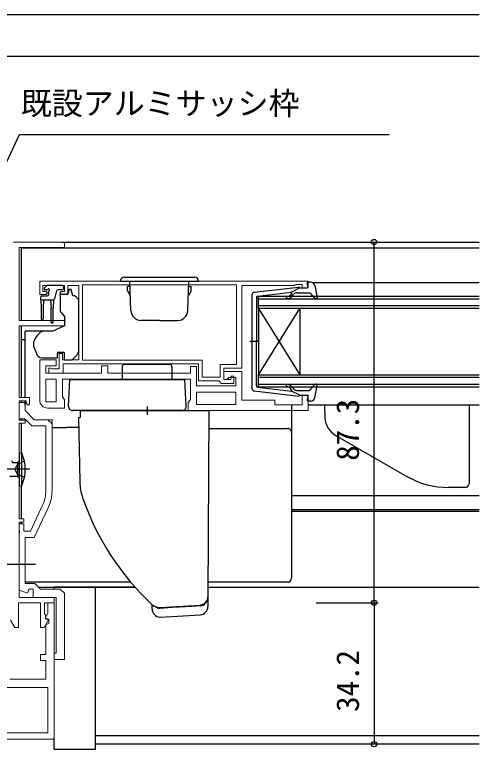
# Model space of a CAD drawing. Units: millimetres, scale not verified. Extents: x -437 to 438, y -331 to 329.
# Drawn here: x -27.7 to 84.9, y -217.2 to -39.5 of the extents above; entities that cross this region are included whole.
import ezdxf
from ezdxf.enums import TextEntityAlignment as Align

# ---------------------------------------------------------------- set-up
doc = ezdxf.new("R2010")
doc.units = ezdxf.units.MM
doc.header["$LTSCALE"] = 2
doc.layers.add('0-2_YKK_11', color=7, linetype='Continuous', lineweight=18)
for name, color, linetype in [('0-4_YKK_12', 2, 'Continuous'), ('0-5_YKK_13', 4, 'Continuous'), ('0-7_YKK_D', 6, 'Continuous'), ('0-9_YSS_K', 3, 'Continuous')]:
    doc.layers.add(name, color=color, linetype=linetype)
doc.styles.add('ＭＳ ゴシック', font='')
doc.styles.get('ＭＳ ゴシック').set_extended_font_data('MS Gothic')

msp = doc.modelspace()

# ---------------------------------------------------------------- linework, layer by layer
at = {"layer": '0-2_YKK_11', "color": 211}
msp.add_line((-47.3, -214.8), (-18.1, -214.8), dxfattribs=at)
for points in [[(-27.9, -94.5), (-15.6, -94.5), (-15.6, -95.8), (-26.6, -95.8), (-26.6, -113.5), (-15.6, -113.5), (-15.6, -114.8), (-26.6, -114.8), (-26.6, -132.1), (-24.1, -132.1), (-24.1, -133.7), (-24.4, -134), (-24.9, -133.5), (-24.9, -132.9), (-26.6, -132.9), (-26.6, -137.6), (-25.1, -137.6), (-25.1, -138.3), (-26.6, -138.3), (-26.6, -161.5), (-25.4, -161.5), (-25.4, -162.3), (-26.6, -162.3), (-26.6, -180.5), (-18.1, -180.5)], [(-18.1, -180.5), (-18.1, -181.8), (-20.399, -181.8), (-20.399, -184.5), (-20.199, -184.7), (-20.199, -185.7), (-19.443, -185.902), (-20.539, -187.8), (-21.399, -187.8), (-21.399, -181.8), (-26.699, -181.8), (-26.699, -187.8), (-27.624, -187.8), (-28.645, -186.031)], [(-18.1, -214.8), (-18.1, -181.8), (-19.6, -181.8), (-19.6, -184.4), (-20.255, -185.535), (-19.4, -185.764), (-19.4, -186.7), (-20.1, -187.104), (-20.1, -194.3), (-21.4, -194.3), (-21.4, -195.8), (-20.1, -195.8), (-20.1, -200.3), (-28.8, -200.3)]]:
    msp.add_lwpolyline(points, dxfattribs=at)
at = {"layer": '0-2_YKK_11'}
for points in [[(-21.6, -104), (43.4, -104), (43.4, -105.6), (42, -105.6), (42, -104.8), (40.547, -104.8), (40.324, -104.9), (40.1, -105), (27.4, -105), (27.4, -125), (23, -125), (23, -127.8), (24.7, -127.8), (24.7, -127), (25.4, -127), (25.4, -128.7), (22.4, -128.7), (22.1, -128.4), (21.8, -128.1), (16.9, -128.1), (16.9, -124), (-15.9, -124), (-15.9, -126.2), (-19.4, -126.2), (-19.4, -125), (-19, -125), (-18.776, -125.1), (-18.553, -125.2), (-16.9, -125.2), (-16.9, -121.5), (-16.1, -121.5), (-16.1, -123), (-12.1, -123), (-12.1, -105), (-14.8, -105), (-14.8, -107.2), (-16.3, -107.2), (-16.7, -106.8), (-16.4, -106.5), (-15.6, -106.5)], [(-15.6, -106.5), (-15.6, -105), (-20.8, -105), (-20.8, -106.5), (-20, -106.5), (-19.7, -106.8), (-20.1, -107.2), (-21.6, -107.2), (-21.6, -104)], [(-21.6, -132.7), (-21.6, -123), (-17.6, -123), (-17.6, -124.5), (-20.1, -124.5), (-20.1, -126.2), (-6.6, -126.2), (-6.6, -124.5), (-5.1, -124.5), (-5.1, -126.2), (14.9, -126.2), (14.9, -124.6), (16.4, -124.6), (16.4, -129.3), (25.9, -129.3), (25.9, -127.3), (24.2, -127.3), (23.7, -127.8), (23, -127.8), (23, -125.8), (27.4, -125.8), (27.4, -132.8), (35.4, -132.8), (35.4, -133.9), (42, -133.9), (42, -131.6), (43.4, -131.6), (43.4, -135.3), (14.4, -135.3), (14.4, -133.3), (14.9, -132.586), (14.9, -127.7)], [(14.9, -127.7), (-16.1, -127.7), (-16.1, -131.986), (-15.6, -132.7), (-15.6, -134.7), (-19.6, -134.7)], [(-18.6, -138.5), (-18.6, -154.562), (-18.6, -137.5), (-22.9, -137.5), (-25.1, -135.3), (-25.1, -133.3), (-26.6, -133.3), (-26.6, -137.3), (-25.221, -137.3), (-23.521, -139), (-20.1, -139), (-20.1, -154.562)], [(-18.6, -138.5), (-19.6, -137.5), (-22.9, -137.5), (-25.1, -135.3), (-25.1, -133.3), (-26.6, -133.3), (-26.6, -133.9)], [(-20.896, -158.154), (-23.855, -164.5), (-25.4, -164.5), (-25.4, -162.7), (-26.6, -162.7), (-26.6, -164.042), (-26.48, -164.225), (-26.48, -164.775), (-26.6, -164.958), (-26.6, -178.741), (-24.558, -179.485), (-24.2, -178.5), (-23.2, -178.5), (-23.2, -180.5), (-17.6, -180.5), (-17.6, -194), (-18.1, -194), (-18.1, -195.5), (-15.6, -195.5), (-15.6, -179.5), (-16.6, -178.5)], [(-25.1, -166), (-22.9, -166), (-19.537, -158.788)], [(-19.537, -158.788), (-22.9, -166), (-25.1, -166)]]:
    msp.add_lwpolyline(points, dxfattribs=at)
for points in [[(26.1, -104.9), (-11.2, -104.9), (-11.2, -123.1), (17.8, -123.1), (17.8, -127.2), (22.1, -127.2), (22.1, -124.1), (26.1, -124.1)], [(-17.6, -133.2), (-17.6, -127.7), (-20.1, -127.7), (-20.1, -133.2)], [(25.9, -130.8), (16.4, -130.8), (16.4, -133.8), (25.9, -133.8)], [(-25.1, -166), (-25.1, -177.1), (-22.8, -177.1), (-21.4, -178.5), (-16.642, -178.5), (-21.4, -178.5), (-22.8, -177.1), (-25.1, -177.1)]]:
    msp.add_lwpolyline(points, close=True, dxfattribs=at)
at = {"layer": '0-2_YKK_11', "color": 211}
msp.add_lwpolyline([(-42.8, -213.3), (-19.6, -213.3), (-19.6, -202.3), (-34.3, -202.3), (-34.3, -205.8), (-42.8, -205.8)], close=True, dxfattribs=at)
at = {"layer": '0-2_YKK_11'}
for centre, radius, start, end in [((-19.6, -132.7), 2, 180.00001, 269.99999), ((-28.6, -154.562), 8.5, 335, 0), ((-28.6, -154.562), 10, 335, 0), ((-28.6, -154.562), 10, 335, 0)]:
    msp.add_arc(centre, radius, start, end, dxfattribs=at)
at = {"layer": '0-4_YKK_12'}
for p, q in [((-26.1, -95.9), (84.9, -95.9)), ((-26.1, -95.9), (-26.1, -113.5)), ((-16.25, -94.5), (84.9, -94.5)), ((44.505, -104.3), (84.9, -104.3)), ((31.4, -107.6), (84.9, -107.6)), ((31.4, -110.6), (31.4, -107.6)), ((84.9, -108.3), (31.4, -108.3)), ((31.4, -109.9), (84.9, -109.9)), ((31.4, -110.6), (31.4, -126.6)), ((31.4, -110.6), (41.4, -126.6)), ((31.4, -126.6), (41.4, -110.6)), ((84.9, -110.6), (31.4, -110.6)), ((41.4, -110.6), (41.4, -126.6)), ((-26.1, -114.8), (-26.1, -132.1)), ((-25.1, -118.2), (-26.1, -118.2)), ((31.4, -126.6), (84.9, -126.6)), ((31.4, -129.6), (31.4, -126.6)), ((84.9, -127.3), (31.4, -127.3)), ((31.4, -128.9), (84.9, -128.9)), ((84.9, -129.6), (31.4, -129.6)), ((-26.1, -132.9), (-26.1, -133.3)), ((43.4, -133.9), (84.9, -133.9)), ((-26.1, -137.3), (-26.1, -137.6)), ((-26.1, -138.3), (-26.1, -145.56)), ((-26.1, -153.44), (-26.1, -161.5)), ((39.4, -155.8), (84.9, -155.8)), ((39.4, -159.2), (84.9, -159.2)), ((39.4, -159.598), (84.9, -159.598)), ((-26.1, -162.3), (-26.1, -162.7)), ((-21.902, -177.998), (1.473, -177.998)), ((19.403, -177.998), (84.9, -177.998)), ((84.9, -213.998), (-8.1, -213.998)), ((84.9, -215.998), (-8.1, -215.998))]:
    msp.add_line(p, q, dxfattribs=at)
at = {"layer": '0-5_YKK_13'}
for p, q in [((-1.1, -103), (15.9, -103)), ((-2.1, -104), (16.9, -104)), ((0.519, -111.087), (0.272, -104)), ((14.281, -111.087), (14.529, -104)), ((43.389, -105.219), (43.211, -104.581)), ((44.069, -104.2), (43.5, -104.2)), ((-20.462, -105.588), (-19.962, -105.088)), ((-19.911, -106.1), (-20.25, -106.1)), ((-16.15, -105), (-19.75, -105)), ((-19.45, -106.561), (-19.45, -107.2)), ((-17.509, -106.322), (-18.033, -108.278)), ((-16.15, -106.1), (-17.22, -106.1)), ((-15.85, -105.3), (-15.85, -105.8)), ((0.282, -105.3), (-0.3, -105.3)), ((-0.3, -106.298), (-0.3, -105.3)), ((-0.3, -106.298), (0.35, -107.424)), ((15.1, -106.298), (14.45, -107.424)), ((14.518, -105.3), (15.1, -105.3)), ((15.1, -106.298), (15.1, -105.3)), ((30.343, -106.649), (41.083, -105.402)), ((31.166, -107.569), (39.4, -106.613)), ((41.4, -105.6), (39.4, -106.613)), ((41.4, -105.6), (43.1, -105.6)), ((45.052, -105.018), (45.595, -107.945)), ((-21.35, -108.5), (-21.35, -107.8)), ((-21.05, -107.5), (-19.75, -107.5)), ((-14.969, -107.2), (-16.6, -107.2)), ((-16.6, -107.5), (-16.6, -107.2)), ((-16.6, -107.5), (-16.6, -111.126)), ((-13.307, -107.5), (-13.598, -107.5)), ((-12.246, -108.354), (-12.953, -107.646)), ((29.9, -130.055), (29.9, -107.145)), ((30.9, -107.867), (30.9, -118.6)), ((39.414, -106.959), (39.092, -107.343)), ((39.475, -107.664), (39.9, -107.157)), ((40.667, -106.8), (43.668, -106.8)), ((43.889, -106.898), (45.079, -108.202)), ((-21.35, -108.5), (-18.323, -108.5)), ((-21.35, -108.5), (-21.25, -110.5)), ((-20.65, -108.5), (-20.75, -110.5)), ((-18.95, -108.5), (-18.85, -110.5)), ((-18.25, -108.491), (-18.35, -110.5)), ((-12.1, -119.566), (-12.1, -108.707)), ((-21.25, -110.5), (-21.25, -113.05)), ((-20.75, -110.5), (-20.75, -113.05)), ((-18.85, -113.85), (-18.85, -110.5)), ((-18.35, -113.85), (-18.35, -110.5)), ((7.4, -113.5), (3.018, -113.5)), ((7.4, -113.5), (11.783, -113.5)), ((-15.6, -114.8), (-18.388, -116.1)), ((-25.1, -116.4), (-25.1, -116.1)), ((-20.932, -116.1), (-25.1, -116.1)), ((-25.1, -117.5), (-25.1, -116.4)), ((-21.082, -116.123), (-21.224, -116.194)), ((-21.082, -116.123), (-20.932, -116.1)), ((-18.388, -116.1), (-20.932, -116.1)), ((-23.1, -118.923), (-23.1, -119.527)), ((31.48, -118.6), (29.348, -118.6)), ((30.9, -129.333), (30.9, -118.6)), ((-23.07, -119.698), (-22.409, -121.513)), ((-12.1, -120.572), (-12.1, -119.566)), ((-17.3, -121.2), (-17.3, -121.5)), ((-15.7, -121.2), (-17.3, -121.2)), ((-1.1, -124.1), (9.9, -124.099)), ((-1.6, -124.6), (-1.6, -127.8)), ((10.4, -124.599), (10.4, -127.8)), ((13.899, -134.248), (13.561, -127.8)), ((31.166, -129.631), (39.4, -130.587)), ((39.475, -129.536), (39.9, -130.043)), ((43.889, -130.302), (45.079, -128.998)), ((45.052, -132.182), (45.595, -129.255)), ((30.343, -130.551), (41.083, -131.798)), ((39.414, -130.241), (39.092, -129.857)), ((41.4, -131.6), (39.4, -130.587)), ((40.667, -130.4), (43.668, -130.4)), ((-25.1, -134.1), (-25.1, -132.917)), ((41.4, -131.6), (43.1, -131.6)), ((43.389, -131.981), (43.211, -132.619)), ((44.069, -133), (43.5, -133)), ((4.4, -134.3), (4.4, -136.3)), ((47.4, -133.9), (82.4, -133.9)), ((47.401, -133.912), (47.51, -137.048)), ((82.4, -133.9), (82.4, -152.9)), ((12.9, -135.3), (-13.6, -135.3)), ((-11.697, -135.3), (19.363, -135.3)), ((-11.697, -136.9), (-11.697, -135.3)), ((19.363, -135.3), (19.148, -180.338)), ((-12.223, -136.975), (-11.697, -136.9)), ((-12.223, -136.975), (-11.852, -152.485)), ((-18.6, -139.398), (-15.091, -139.398)), ((19.342, -139.585), (38.4, -139.585)), ((39.4, -140.069), (39.4, -140.583)), ((39.4, -140.583), (39.4, -141.581)), ((50.007, -141.203), (67.358, -151.221)), ((-26.6, -145.5), (-26.6, -153.5)), ((-26.6, -145.5), (-25.947, -145.578)), ((-25.947, -153.422), (-25.947, -145.578)), ((-23.944, -149.5), (-52.637, -149.5)), ((-27.003, -150.645), (-27.612, -149.5)), ((-25.288, -151.5), (-27.003, -150.645)), ((-28.804, -151.175), (-27, -151.175)), ((-26.6, -151.575), (-27, -151.175)), ((-26.6, -153.5), (-25.947, -153.422)), ((81.4, -153.9), (77.358, -153.9)), ((-10.975, -157.026), (-10.973, -157.032)), ((-22.6, -172.5), (-36.1, -172.5)), ((39.4, -175.428), (39.4, -175.844)), ((0.472, -176.846), (-25.1, -176.846)), ((38.4, -176.846), (19.403, -176.846)), ((-18.1, -178.498), (-18.1, -177.998)), ((1.473, -177.998), (-18.1, -177.998)), ((19.148, -180.331), (19.148, -180.492)), ((19.148, -180.338), (19.148, -180.492)), ((19.148, -180.492), (19.148, -182.715)), ((5.48, -182.111), (5.484, -182.115)), ((5.484, -182.115), (5.487, -182.118)), ((5.648, -183.296), (5.648, -182.257)), ((7.724, -182.921), (7.724, -182.921)), ((17.264, -182.547), (17.226, -182.55)), ((17.27, -182.337), (17.27, -182.336)), ((-18.1, -217.248), (-18.1, -214.498))]:
    msp.add_line(p, q, dxfattribs=at)
for points in [[(-13.598, -107.5), (-14, -106), (-14.5, -106), (-14.5, -106.2)], [(-16.483, -111.448), (-15.6, -112.5), (-15.6, -114.8)], [(-25.1, -132.1), (-25.1, -130.334), (-25.1, -118.571), (-25.1, -117.632), (-25.1, -117.5)], [(-20.999, -122.5), (-17.3, -122.5), (-17.3, -121.5)], [(-15.7, -121.2), (-15.7, -123), (-13.699, -123), (-12.686, -121.986)], [(-14.598, -134.248), (-14.261, -127.8), (13.561, -127.8)], [(39.4, -133.9), (39.4, -134.446), (39.4, -140.069)], [(39.4, -141.581), (39.4, -165.567), (39.4, -168.832), (39.4, -175.428)], [(-28.45, -147.4), (-28.144, -147.825), (-27, -147.825)], [(-25.288, -147.5), (-27.003, -148.355), (-27.612, -149.5)], [(-26.6, -147.425), (-27, -147.825), (-27, -151.175)], [(-18.1, -217.248), (-8.1, -217.248), (-8.1, -177.998)], [(17.27, -182.336), (17.413, -182.322), (17.554, -182.298), (17.693, -182.264), (17.83, -182.22), (17.963, -182.166), (18.092, -182.103), (18.216, -182.03), (18.334, -181.949), (18.447, -181.86), (18.552, -181.763), (18.651, -181.659), (18.741, -181.547), (18.824, -181.43), (18.898, -181.307), (18.963, -181.179), (19.017, -181.046)], [(5.487, -182.118), (5.755, -182.341), (6.045, -182.529), (6.356, -182.683), (6.685, -182.801), (7.024, -182.88), (7.37, -182.919), (7.721, -182.918)], [(5.775, -182.352), (6.123, -182.575), (6.504, -182.741), (6.9, -182.859), (7.31, -182.918), (7.724, -182.921)], [(10.45, -182.958), (8.454, -183.081), (7.648, -183.13)], [(7.724, -182.921), (10.238, -182.767), (17.27, -182.337)], [(17.226, -182.55), (15.23, -182.67), (10.45, -182.958)], [(7.526, -185.293), (7.648, -185.3), (17.27, -184.711)], [(7.648, -183.13), (7.641, -183.13), (7.532, -183.123)]]:
    msp.add_lwpolyline(points, dxfattribs=at)
for centre, radius, start, end in [((-1.1, -104), 1, 90, 180), ((15.9, -104), 1, 0, 90), ((43.5, -104.5), 0.3, 90, 195.56536), ((44.069, -105.2), 1, 10.51214, 90), ((-20.25, -105.8), 0.3, 135, 270), ((-19.75, -105.3), 0.3, 90, 135), ((-19.911, -105.8), 0.3, 270, 326.94427), ((-19.45, -106.1), 0.25, 303.05573, 146.94427), ((-19.15, -106.561), 0.3, 123.05573, 180), ((-17.22, -106.4), 0.3, 90, 165), ((-16.15, -105.3), 0.3, 0, 90), ((-16.15, -105.8), 0.3, 270, 0), ((-15.8, -106.2), 1.3, 309.71517, 0), ((30.4, -107.145), 0.5, 96.62089, 180), ((39.26, -106.831), 0.2, 319.99999, 96.62089), ((41.117, -105.7), 0.3, 19.47122, 96.62089), ((43.1, -105.3), 0.3, 270, 15.56536), ((-21.05, -107.8), 0.3, 90, 180), ((-19.75, -107.2), 0.3, 270, 0), ((-18.323, -108.2), 0.3, 270, 345), ((-13.307, -108), 0.5, 45, 90), ((-12.6, -108.707), 0.5, 0, 45), ((31.2, -107.867), 0.3, 96.62089, 180), ((38.326, -107.95), 0.25, 90, 270), ((38.326, -106.7), 1, 270, 319.99999), ((38.326, -106.7), 1.5, 270, 319.99999), ((40.667, -107.8), 1, 90, 139.99999), ((43.668, -107.1), 0.3, 42.35531, 90), ((45.3, -108), 0.3, 222.35531, 10.51214), ((-16.1, -111.126), 0.5, 180, 220), ((3.018, -111), 2.5, 182, 270), ((11.783, -111), 2.5, 270, 358), ((-21, -113.05), 0.25, 180, 0), ((-18.6, -113.85), 0.25, 180, 0), ((-18.3, -120.25), 5, 125.79537, 162.85379), ((-22.6, -118.923), 0.5, 162.85379, 180), ((-22.6, -119.527), 0.5, 180, 200), ((-14.1, -120.572), 2, 341.68666, 0), ((-20.999, -121), 1.5, 200, 270), ((-14.1, -120.572), 2, 315, 341.68666), ((-1.1, -124.6), 0.5, 90, 180), ((9.9, -124.599), 0.5, 0, 90), ((31.2, -129.333), 0.3, 180, 263.37911), ((38.326, -129.25), 0.25, 90, 270), ((38.326, -130.5), 1.5, 40.00001, 90), ((38.326, -130.5), 1, 40.00001, 90), ((45.3, -129.2), 0.3, 349.48786, 137.64469), ((30.4, -130.055), 0.5, 180, 263.37911), ((39.26, -130.369), 0.2, 263.37911, 40.00001), ((40.667, -129.4), 1, 220.00001, 270), ((43.668, -130.1), 0.3, 270, 317.64469), ((41.117, -131.5), 0.3, 263.37911, 340.52878), ((43.1, -131.9), 0.3, 344.43464, 90), ((43.5, -132.7), 0.3, 164.43464, 270), ((44.069, -132), 1, 270, 349.48786), ((-13.6, -134.3), 1, 177, 270), ((12.9, -134.3), 1, 270, 3), ((52.507, -136.873), 5, 182, 240), ((38.401, -140.584), 0.999, 0.05348, 90.05355), ((-34.6, -149.5), 9.5, 335.61796, 24.38204), ((0.148, -152.485), 12, 180, 199.13177), ((77.358, -133.9), 20, 240, 270), ((81.4, -152.9), 1, 270, 360), ((49.276, -135.443), 64, 199.13177, 226.8188), ((17.148, -180.551), 2, 273.3395, 0), ((17.15, -180.336), 1.998, 273.44921, 359.95665), ((7.648, -181.127), 2, 232.42704, 266.67714), ((17.148, -182.715), 2, 273.5, 0), ((7.648, -183.296), 2, 180, 266.5)]:
    msp.add_arc(centre, radius, start, end, dxfattribs=at)
for centre, major_axis, ratio, start_param, end_param in [((-15.417, -140.56), (19, 0), 0.061163, 1.3987966, 1.5536451), ((38.4, -175.844), (0, -1.002), 0.998135, 6.2831853, 7.8539816)]:
    msp.add_ellipse(centre, major_axis=major_axis, ratio=ratio, start_param=start_param, end_param=end_param, dxfattribs=at)
at = {"layer": '0-7_YKK_D'}
for p, q in [((59.4, -181.8), (59.4, -94.5)), ((45.4, -181.8), (60.4, -181.8)), ((45.4, -181.8), (60.4, -181.8)), ((59.4, -181.8), (59.4, -215.998))]:
    msp.add_line(p, q, dxfattribs=at)
msp.add_lwpolyline([(-52.616, -124.5), (-51.538, -122.189), (-26.503, -68.5), (63.04, -68.5)], dxfattribs=at)
for centre in [(59.4, -94.5), (59.4, -181.8), (59.4, -181.8), (59.4, -215.998)]:
    msp.add_circle(centre, 0.637, dxfattribs=at)
at = {"layer": '0-9_YSS_K'}
for p, q in [((84.9, -39.5), (-64.3, -39.5)), ((-54.3, -49.5), (84.9, -49.5))]:
    msp.add_line(p, q, dxfattribs=at)

# ---------------------------------------------------------------- texts
at = {"layer": '0-7_YKK_D', "style": 'ＭＳ ゴシック'}
msp.add_text('既設アルミサッシ枠', height=5.499, dxfattribs=at).set_placement((-26.159, -65.35), align=Align.BOTTOM_LEFT)
for s, p in [('87.3', (57.4, -147.418)), ('34.2', (57.4, -208.189))]:
    msp.add_text(s, height=5.499, rotation=90, dxfattribs=at).set_placement(p, align=Align.BOTTOM_LEFT)

doc.saveas('drawing.dxf')
